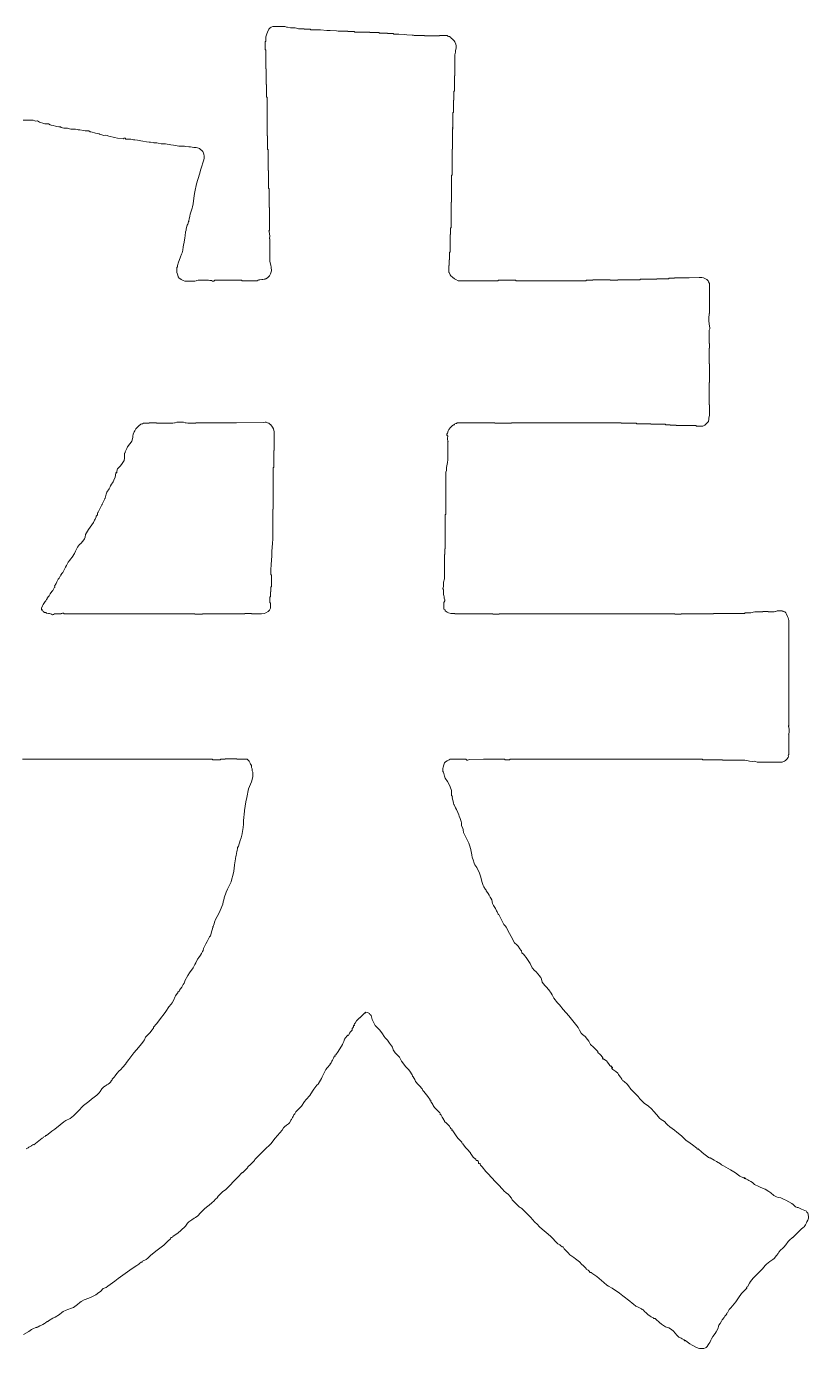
# Model space of a CAD drawing. Extents: x -2876908 to 633791, y -1383861 to 872234.
# Drawn here: x -1134188 to -1133104, y -613275 to -611443 of the extents above; entities that cross this region are included whole.
import ezdxf
from ezdxf.enums import TextEntityAlignment as Align

# ---------------------------------------------------------------- set-up
doc = ezdxf.new("R2010")
doc.units = 0
doc.header["$LTSCALE"] = 5
doc.header["$MEASUREMENT"] = 0
doc.layers.get('0').update_dxf_attribs({"linetype": 'CONTINUOUS', "lineweight": 25})
doc.layers.add('HFZT', color=5, linetype='CONTINUOUS', lineweight=15)
doc.styles.add('TSSD_NORM', font='tssdeng.shx', dxfattribs={"width": 0.7, "bigfont": 'hztxt.shx'})

# ---------------------------------------------------------------- blocks, each defined once
blk = doc.blocks.new('z')
for points in [[(300172.73, 23492.07), (300176.53, 23494.08), (300178.17, 23495.48), (300179.15, 23496.06), (300181.17, 23496.8), (300181.75, 23496.99), (300182.04, 23497.08), (300182.61, 23497.28), (300183.89, 23497.92), (300184.53, 23498.24), (300185.81, 23498.88), (300187.03, 23499.62), (300187.61, 23500.04), (300188.7, 23500.96), (300189.12, 23500.88), (300189.46, 23501.05), (300189.66, 23501.44), (300192.61, 23503.09), (300194.08, 23503.92), (300197.02, 23505.6), (300198.61, 23507.07), (300199.54, 23507.7), (300201.5, 23508.64), (300202.69, 23508.96), (300203.28, 23509.19), (300204.38, 23509.76), (300206.44, 23510.45), (300207.45, 23510.99), (300209.18, 23512.32), (300210.83, 23513.78), (300211.75, 23514.43), (300213.66, 23515.52), (300216.88, 23516.67), (300218.46, 23517.34), (300221.5, 23518.88), (300223.63, 23520.36), (300224.64, 23521.2), (300226.46, 23523.04), (300227.84, 23523.52), (300228.52, 23523.9), (300229.66, 23524.8), (300234.27, 23528.2), (300236.58, 23529.89), (300241.19, 23533.28), (300244.37, 23535.49), (300245.97, 23536.58), (300249.19, 23538.73), (300250.46, 23539.44), (300251.06, 23539.91), (300252.07, 23540.97), (300252.49, 23540.89), (300252.83, 23541.06), (300253.03, 23541.45), (300255.38, 23542.7), (300256.5, 23543.5), (300258.47, 23545.29), (300261.92, 23548.27), (300263.72, 23549.68), (300267.43, 23552.33), (300269.16, 23554.06), (300270.03, 23554.92), (300271.75, 23556.65), (300271.94, 23557.03), (300272.04, 23557.23), (300272.23, 23557.61), (300272.76, 23557.48), (300273.2, 23557.64), (300273.51, 23558.09), (300277, 23560.7), (300278.68, 23562.12), (300281.84, 23565.13), (300283.26, 23567.12), (300284.17, 23568.03), (300286.16, 23569.45), (300287.82, 23570.45), (300288.62, 23570.99), (300290.16, 23572.17), (300292.08, 23574.09), (300293.04, 23575.05), (300294.96, 23576.97), (300296.88, 23578.52), (300297.84, 23579.28), (300299.76, 23580.81), (300301.23, 23582.29), (300301.97, 23583.02), (300303.44, 23584.5), (300303.57, 23584.75), (300303.63, 23584.88), (300303.76, 23585.14), (300304.98, 23586.35), (300305.59, 23586.96), (300306.8, 23588.18), (300307.7, 23588.82), (300308.15, 23589.14), (300309.04, 23589.78), (300310.64, 23591.38), (300311.44, 23592.18), (300313.04, 23593.78), (300313.17, 23594.03), (300313.24, 23594.16), (300313.36, 23594.42), (300315.99, 23597.04), (300317.3, 23598.35), (300319.92, 23600.98), (300320.18, 23601.11), (300320.31, 23601.17), (300320.56, 23601.3), (300321.78, 23602.52), (300322.39, 23603.12), (300323.61, 23604.34), (300323.73, 23604.6), (300323.8, 23604.72), (300323.93, 23604.98), (300325.72, 23606.77), (300326.61, 23607.67), (300328.41, 23609.46), (300328.53, 23609.72), (300328.6, 23609.84), (300328.73, 23610.1), (300332.95, 23614.33), (300335.06, 23616.44), (300339.29, 23620.66), (300342.42, 23624.32), (300343.99, 23626.14), (300347.13, 23629.79), (300348.01, 23631.28), (300348.58, 23631.98), (300349.85, 23633.15), (300351.25, 23634.15), (300351.89, 23634.79), (300352.89, 23636.19), (300352.86, 23636.56), (300353.03, 23636.84), (300353.37, 23636.99), (300354.01, 23638.27), (300354.33, 23638.91), (300354.97, 23640.19), (300355.58, 23640.88), (300355.85, 23641.28), (300356.25, 23642.11), (300357.79, 23643.64), (300358.56, 23644.41), (300360.09, 23645.95), (300362.03, 23649.04), (300363.17, 23650.51), (300365.69, 23653.15), (300367.35, 23656.03), (300368.28, 23657.42), (300370.34, 23660.03), (300371.18, 23660.86), (300371.57, 23661.31), (300372.26, 23662.27), (300373.41, 23664.58), (300373.98, 23665.73), (300375.14, 23668.03), (300376.54, 23670.63), (300377.39, 23671.87), (300379.3, 23674.12), (300379.43, 23674.56), (300379.58, 23674.79), (300379.94, 23675.08), (300380.58, 23676.36), (300380.9, 23677), (300381.54, 23678.28), (300381.87, 23678.87), (300382.11, 23679.15), (300382.66, 23679.56), (300382.59, 23679.98), (300382.76, 23680.32), (300383.14, 23680.52), (300384.7, 23682.81), (300385.46, 23683.96), (300386.98, 23686.28), (300387.62, 23687.56), (300387.94, 23688.2), (300388.58, 23689.48), (300389.08, 23691.18), (300389.58, 23692.04), (300390.82, 23693.32), (300391.01, 23693.61), (300391.28, 23693.72), (300391.62, 23693.64), (300392.42, 23695.19), (300392.95, 23695.92), (300394.18, 23697.16), (300394.09, 23697.82), (300394.22, 23698.26), (300394.66, 23698.76), (300394.96, 23699.36), (300395.06, 23699.7), (300395.14, 23700.36), (300395.4, 23700.36), (300395.53, 23700.36), (300395.78, 23700.36), (300395.57, 23700.91), (300395.68, 23701.39), (300396.1, 23701.8), (300397.11, 23703.43), (300397.74, 23704.19), (300399.14, 23705.48), (300399.34, 23705.43), (300399.5, 23705.48), (300399.62, 23705.64), (300400.77, 23706.79), (300401.35, 23707.37), (300402.5, 23708.52), (300402.7, 23708.7), (300402.89, 23708.74), (300403.14, 23708.68), (300403.04, 23708.93), (300403.1, 23709.16), (300403.3, 23709.32), (300404.37, 23709.06), (300404.89, 23708.86), (300405.86, 23708.36), (300406.17, 23707.75), (300406.42, 23707.46), (300406.98, 23707.08), (300407.7, 23704.27), (300408.26, 23702.88), (300409.7, 23700.36), (300411.79, 23698.21), (300412.79, 23697.09), (300414.67, 23694.76), (300415.68, 23692.82), (300416.39, 23691.9), (300418.03, 23690.44), (300419.29, 23688.46), (300419.96, 23687.5), (300421.39, 23685.64), (300421.75, 23683.99), (300422.13, 23683.15), (300423.15, 23681.8), (300424.3, 23680.64), (300424.88, 23680.07), (300426.03, 23678.92), (300427.43, 23676.3), (300428.24, 23675.04), (300430.03, 23672.68), (300432.01, 23670.6), (300432.92, 23669.47), (300434.51, 23667.07), (300434.72, 23666.51), (300434.9, 23666.23), (300435.31, 23665.79), (300435.95, 23664.51), (300436.27, 23663.87), (300436.91, 23662.59), (300438.63, 23660.6), (300439.49, 23659.61), (300441.23, 23657.63), (300441.5, 23656.84), (300441.75, 23656.45), (300442.35, 23655.87), (300444.18, 23653.64), (300445.04, 23652.49), (300446.67, 23650.11), (300446.75, 23649.76), (300446.96, 23649.54), (300447.31, 23649.47), (300447.16, 23649.03), (300447.27, 23648.64), (300447.63, 23648.35), (300448.41, 23646.97), (300448.82, 23646.3), (300449.71, 23644.99), (300450.99, 23643.71), (300451.63, 23643.07), (300452.91, 23641.79), (300453.28, 23641.35), (300453.43, 23641.07), (300453.55, 23640.51), (300453.43, 23640.44), (300453.37, 23640.33), (300453.39, 23640.19), (300453.72, 23640.31), (300454.05, 23640.18), (300454.19, 23639.87), (300454.83, 23638.59), (300455.15, 23637.95), (300455.79, 23636.67), (300456.16, 23636.38), (300456.31, 23636.15), (300456.43, 23635.71), (300457.72, 23634.43), (300458.35, 23633.79), (300459.64, 23632.51), (300460.12, 23631.48), (300460.51, 23630.98), (300461.4, 23630.27), (300461.32, 23629.84), (300461.49, 23629.5), (300461.88, 23629.31), (300464.14, 23626.06), (300465.4, 23624.51), (300468.12, 23621.62), (300468.04, 23621.2), (300468.22, 23620.86), (300468.6, 23620.66), (300470.6, 23618.14), (300471.66, 23616.92), (300473.88, 23614.58), (300473.81, 23614.16), (300473.98, 23613.82), (300474.36, 23613.62), (300475.2, 23612.21), (300475.73, 23611.55), (300476.92, 23610.42), (300477.11, 23610.42), (300477.21, 23610.42), (300477.4, 23610.42), (300477.35, 23610.02), (300477.44, 23609.76), (300477.72, 23609.46), (300478.49, 23609.38), (300478.98, 23608.93), (300479.16, 23608.18), (300479.25, 23607.64), (300479.47, 23607.32), (300479.96, 23607.06), (300480.03, 23607.19), (300480.14, 23607.24), (300480.28, 23607.22), (300480.63, 23606.21), (300480.95, 23605.71), (300481.72, 23604.98), (300484.28, 23602.03), (300485.56, 23600.56), (300488.12, 23597.62), (300490.43, 23595.31), (300491.58, 23594.16), (300493.88, 23591.86), (300494.01, 23591.6), (300494.08, 23591.47), (300494.2, 23591.22), (300495.68, 23589.74), (300496.41, 23589.01), (300497.88, 23587.54), (300499.49, 23586.35), (300500.22, 23585.62), (300501.4, 23584.02), (300501.8, 23583.28), (300502.03, 23582.92), (300502.53, 23582.25), (300504.13, 23580.65), (300504.93, 23579.85), (300506.53, 23578.25), (300507.29, 23577.74), (300507.68, 23577.49), (300508.45, 23576.97), (300511.07, 23574.35), (300512.38, 23573.04), (300515.01, 23570.41), (300515.14, 23570.16), (300515.2, 23570.03), (300515.33, 23569.77), (300517.44, 23567.66), (300518.5, 23566.6), (300520.61, 23564.49), (300523.43, 23562.06), (300524.83, 23560.84), (300527.65, 23558.41), (300529.7, 23556.36), (300530.72, 23555.34), (300532.77, 23553.29), (300533.96, 23552.61), (300534.52, 23552.18), (300535.49, 23551.21), (300535.81, 23551.21), (300535.97, 23551.21), (300536.29, 23551.21), (300536.74, 23550.24), (300537.04, 23549.78), (300537.73, 23548.97), (300538.95, 23547.75), (300539.56, 23547.14), (300540.77, 23545.93), (300543.35, 23544.02), (300544.63, 23543.06), (300547.18, 23541.13), (300548.9, 23539.4), (300549.77, 23538.53), (300551.5, 23536.8), (300551.67, 23536.61), (300551.72, 23536.42), (300551.66, 23536.16), (300553, 23535.59), (300553.65, 23535.08), (300554.54, 23533.92), (300554.96, 23534), (300555.3, 23533.83), (300555.5, 23533.44), (300558.94, 23531.21), (300560.6, 23529.94), (300563.66, 23527.2), (300565.73, 23525.44), (300566.87, 23524.66), (300569.26, 23523.36), (300574.16, 23520.07), (300576.54, 23518.3), (300581.1, 23514.56), (300582.77, 23513.29), (300583.61, 23512.65), (300585.26, 23511.36), (300586.8, 23510.59), (300587.57, 23510.21), (300589.1, 23509.44), (300589.39, 23509.08), (300589.62, 23508.93), (300590.06, 23508.8), (300591.34, 23507.52), (300591.99, 23506.88), (300593.27, 23505.6), (300594.75, 23504.61), (300595.52, 23504.16), (300597.11, 23503.36), (300597.11, 23503.16), (300597.11, 23503.07), (300597.11, 23502.88), (300597.77, 23502.97), (300598.2, 23502.84), (300598.71, 23502.4), (300601.11, 23500.23), (300602.41, 23499.23), (300605.11, 23497.44), (300607.38, 23496.65), (300608.49, 23496.04), (300610.39, 23494.56), (300611.85, 23492.82), (300612.62, 23491.99), (300614.23, 23490.39), (300615.7, 23489.62), (300616.44, 23489.24), (300617.91, 23488.47), (300617.81, 23488.23), (300617.87, 23488), (300618.07, 23487.83), (300618.22, 23488.13), (300618.62, 23488.21), (300618.87, 23487.99), (300621.61, 23485.93), (300623.06, 23484.99), (300626.07, 23483.35), (300626.84, 23483.1), (300627.22, 23482.97), (300627.99, 23482.71), (300629.21, 23482.71), (300629.82, 23482.71), (300631.03, 23482.71), (300632.03, 23483.09), (300632.52, 23483.4), (300633.27, 23484.15), (300633.89, 23485.29), (300634.25, 23485.84), (300635.03, 23486.87), (300635.8, 23488.41), (300636.19, 23489.18), (300636.95, 23490.71), (300638.66, 23492.85), (300639.41, 23494.03), (300640.64, 23496.48), (300640.92, 23497.76), (300641.19, 23498.41), (300641.92, 23499.52), (300642.88, 23501.2), (300643.43, 23502), (300644.64, 23503.52), (300645.14, 23504.54), (300645.52, 23505.03), (300646.4, 23505.76), (300646.32, 23506.18), (300646.49, 23506.52), (300646.88, 23506.72), (300647.67, 23508.19), (300648.12, 23508.9), (300649.12, 23510.24), (300651.39, 23512.8), (300652.45, 23514.15), (300654.4, 23516.96), (300656.34, 23519.7), (300657.45, 23521), (300659.84, 23523.36), (300659.77, 23523.78), (300659.94, 23524.13), (300660.32, 23524.32), (300661.75, 23526.7), (300662.52, 23527.85), (300664.16, 23530.08), (300666.72, 23532.64), (300668, 23533.92), (300670.56, 23536.48), (300672.24, 23538.62), (300673.23, 23539.61), (300675.36, 23541.29), (300677.44, 23542.59), (300678.41, 23543.42), (300680, 23545.29), (300681.02, 23546.81), (300681.57, 23547.55), (300682.73, 23548.97), (300684.13, 23550.38), (300684.84, 23551.08), (300686.25, 23552.49), (300687.81, 23554.71), (300688.73, 23555.76), (300690.73, 23557.61), (300690.92, 23557.55), (300691.08, 23557.61), (300691.21, 23557.77), (300693.38, 23559.95), (300694.47, 23561.03), (300696.65, 23563.21), (300697.96, 23564.18), (300698.56, 23564.78), (300699.53, 23566.09), (300700.08, 23567.35), (300700.4, 23567.97), (300701.13, 23569.13), (300701.49, 23570.63), (300701.53, 23571.45), (300701.29, 23572.97), (300701.19, 23573.54), (300701.04, 23573.84), (300700.65, 23574.25), (300700.43, 23574.62), (300700.34, 23574.82), (300700.17, 23575.21), (300697.82, 23576.13), (300696.66, 23576.65), (300694.41, 23577.77), (300693.74, 23577.75), (300693.35, 23577.87), (300692.81, 23578.25), (300691.21, 23579.77), (300690.28, 23580.43), (300688.33, 23581.45), (300686.16, 23582.56), (300685.07, 23583.11), (300682.89, 23584.18), (300680.95, 23584.5), (300679.97, 23584.84), (300678.24, 23585.78), (300676.06, 23587.68), (300674.85, 23588.53), (300672.32, 23589.94), (300669.43, 23591.2), (300667.99, 23591.84), (300665.12, 23593.14), (300664.24, 23594.05), (300663.75, 23594.48), (300662.72, 23595.22), (300661.31, 23595.92), (300660.61, 23596.27), (300659.2, 23596.98), (300658.96, 23597.19), (300658.86, 23597.33), (300658.72, 23597.62), (300658.6, 23597.42), (300658.47, 23597.33), (300658.24, 23597.3), (300658.34, 23597.54), (300658.28, 23597.77), (300658.08, 23597.94), (300658.03, 23597.74), (300657.76, 23597.65), (300657.6, 23597.78), (300655.33, 23598.83), (300654.23, 23599.53), (300652.32, 23601.14), (300649.06, 23603.01), (300647.43, 23603.94), (300644.16, 23605.78), (300643.33, 23606.2), (300642.94, 23606.46), (300642.24, 23607.06), (300639.43, 23608.68), (300638.02, 23609.48), (300635.19, 23611.06), (300634.48, 23611.07), (300634.03, 23611.3), (300633.59, 23611.86), (300630.94, 23613.86), (300629.66, 23614.92), (300627.19, 23617.14), (300626.77, 23617.07), (300626.43, 23617.24), (300626.23, 23617.62), (300623.35, 23619.89), (300621.88, 23620.98), (300618.87, 23623.06), (300617.72, 23624.22), (300617.14, 23624.79), (300615.99, 23625.94), (300612.91, 23628.52), (300611.3, 23629.74), (300607.99, 23632.03), (300606.58, 23633.43), (300605.88, 23634.14), (300604.47, 23635.55), (300602.18, 23637.02), (300601.11, 23637.95), (300599.35, 23640.03), (300597.13, 23642.66), (300595.94, 23643.92), (300593.43, 23646.27), (300590.98, 23647.85), (300589.83, 23648.8), (300587.82, 23650.91), (300587.29, 23651.77), (300587, 23652.19), (300586.38, 23652.99), (300584.59, 23654.78), (300583.69, 23655.68), (300581.9, 23657.47), (300580.34, 23659.7), (300579.42, 23660.74), (300577.42, 23662.59), (300576.59, 23662.96), (300576.19, 23663.29), (300575.66, 23664.03), (300575.39, 23664.82), (300575.14, 23665.22), (300574.54, 23665.79), (300573.59, 23667.35), (300572.99, 23668.08), (300571.66, 23669.31), (300570.36, 23670.13), (300569.75, 23670.67), (300568.78, 23671.87), (300569.07, 23671.69), (300569.5, 23671.86), (300569.58, 23672.19), (300569.21, 23672.08), (300568.93, 23672.13), (300568.62, 23672.35), (300568.82, 23672.47), (300568.91, 23672.61), (300568.94, 23672.83), (300568.17, 23672.97), (300567.73, 23673.28), (300567.34, 23673.96), (300566.11, 23675.63), (300565.34, 23676.4), (300563.66, 23677.64), (300563.29, 23677.61), (300563.01, 23677.77), (300562.86, 23678.12), (300563.05, 23678.17), (300563.15, 23678.44), (300563.02, 23678.6), (300561.76, 23680.08), (300561.08, 23680.79), (300559.66, 23682.12), (300559.72, 23682.37), (300559.67, 23682.56), (300559.5, 23682.76), (300557.58, 23684.68), (300556.62, 23685.64), (300554.7, 23687.56), (300553.49, 23689.83), (300552.73, 23690.92), (300551.02, 23692.84), (300549.24, 23694.32), (300548.44, 23695.22), (300547.18, 23697.16), (300546.63, 23698.4), (300546.27, 23698.99), (300545.41, 23700.04), (300541.91, 23704.57), (300540.08, 23706.79), (300536.29, 23711.08), (300533.75, 23714.1), (300532.47, 23715.61), (300529.89, 23718.61), (300528.85, 23720.97), (300528.19, 23722.11), (300526.69, 23724.21), (300524.81, 23726.24), (300523.91, 23727.3), (300522.21, 23729.49), (300521.64, 23731.56), (300521.12, 23732.59), (300519.81, 23734.29), (300519.68, 23734.54), (300519.62, 23734.67), (300519.49, 23734.93), (300517.82, 23736.59), (300516.99, 23737.43), (300515.33, 23739.09), (300513.94, 23741.95), (300513.13, 23743.35), (300511.33, 23745.97), (300510.32, 23747.43), (300509.73, 23748.12), (300508.45, 23749.33), (300508.11, 23750.46), (300507.8, 23751.02), (300507.01, 23751.89), (300505.89, 23753.76), (300505.14, 23754.64), (300503.49, 23756.05), (300501.27, 23760.23), (300500.15, 23762.31), (300497.88, 23766.46), (300497.32, 23767.22), (300496.99, 23767.58), (300496.28, 23768.22), (300495.06, 23770.96), (300494.39, 23772.31), (300492.92, 23774.94), (300492.79, 23775.07), (300492.73, 23775.13), (300492.6, 23775.26), (300491.83, 23776.79), (300491.45, 23777.56), (300490.68, 23779.1), (300489.29, 23781.2), (300488.75, 23782.42), (300488.12, 23784.86), (300487.48, 23786.14), (300487.16, 23786.78), (300486.52, 23788.06), (300485.78, 23789.27), (300485.36, 23789.86), (300484.44, 23790.94), (300484.51, 23791.36), (300484.34, 23791.71), (300483.96, 23791.9), (300482.76, 23793.65), (300482.29, 23794.66), (300481.72, 23796.7), (300480.68, 23800.78), (300479.96, 23802.8), (300478.2, 23806.62), (300476.82, 23808.45), (300476.28, 23809.55), (300475.64, 23811.75), (300475.14, 23812.99), (300474.95, 23813.64), (300474.68, 23814.95), (300474.42, 23816.48), (300474.29, 23817.25), (300474.04, 23818.79), (300473.28, 23821.69), (300472.75, 23823.12), (300471.48, 23825.83), (300470.52, 23827.62), (300470.04, 23828.52), (300469.08, 23830.31), (300468.92, 23832.17), (300468.65, 23833.13), (300467.8, 23834.79), (300467.71, 23836.74), (300467.55, 23837.72), (300467, 23839.59), (300466.28, 23841.23), (300465.96, 23842.06), (300465.4, 23843.75), (300464.37, 23845.8), (300463.86, 23846.83), (300462.84, 23848.87), (300462.65, 23849.23), (300462.59, 23849.44), (300462.52, 23849.83), (300462.13, 23851.37), (300461.94, 23852.14), (300461.56, 23853.67), (300461.65, 23854.34), (300461.52, 23854.78), (300461.08, 23855.28), (300461.08, 23856.56), (300461.08, 23857.2), (300461.08, 23858.48), (300460.21, 23861), (300459.66, 23862.23), (300458.35, 23864.56), (300456.87, 23866.84), (300456.3, 23868.16), (300455.63, 23870.8), (300455.34, 23871.19), (300455.23, 23871.44), (300455.15, 23871.92), (300455.22, 23873.47), (300455.36, 23874.27), (300455.79, 23875.76), (300456.43, 23877.12), (300456.98, 23877.77), (300458.2, 23878.64), (300459.02, 23878.89), (300459.42, 23879.1), (300460.12, 23879.6), (300464.34, 23879.6), (300466.45, 23879.6), (300470.68, 23879.6), (300471.38, 23879.04), (300472.14, 23878.99), (300472.92, 23879.44), (300482.52, 23879.57), (300487.32, 23879.6), (300496.92, 23879.6), (300496.92, 23879.47), (300496.92, 23879.41), (300496.92, 23879.28), (300498.33, 23879.28), (300499.04, 23879.28), (300500.44, 23879.28), (300500.44, 23879.41), (300500.44, 23879.47), (300500.44, 23879.6), (300552.3, 23879.6), (300578.22, 23879.6), (300630.07, 23879.6), (300630.07, 23879.47), (300630.07, 23879.41), (300630.07, 23879.28), (300635.45, 23879.28), (300638.14, 23879.28), (300643.52, 23879.28), (300643.52, 23879.15), (300643.52, 23879.09), (300643.52, 23878.96), (300649.53, 23878.96), (300652.54, 23878.96), (300658.56, 23878.96), (300660.74, 23878.58), (300661.83, 23878.39), (300664, 23878), (300665.14, 23878.23), (300665.82, 23878.15), (300666.88, 23877.68), (300673.67, 23877.68), (300677.06, 23877.68), (300683.85, 23877.68), (300685.36, 23878.25), (300686.1, 23878.75), (300687.21, 23879.92), (300687.53, 23880.56), (300687.69, 23880.88), (300688.01, 23881.52), (300687.81, 23882.01), (300687.92, 23882.47), (300688.33, 23882.8), (300688.33, 23888.05), (300688.33, 23890.68), (300688.33, 23895.92), (300688.18, 23895.94), (300688.09, 23896.12), (300688.17, 23896.24), (300688.42, 23898.28), (300688.45, 23899.32), (300688.33, 23901.37), (300687.98, 23901.55), (300687.9, 23902.04), (300688.17, 23902.33), (300688.29, 23930.62), (300688.33, 23944.77), (300688.33, 23973.06), (300687.8, 23974.79), (300687.44, 23975.64), (300686.57, 23977.22), (300686.13, 23978.27), (300685.56, 23978.79), (300684.49, 23979.14), (300684.23, 23979.27), (300684.1, 23979.34), (300683.85, 23979.46), (300682.44, 23979.46), (300681.73, 23979.46), (300680.32, 23979.46), (300679.56, 23979.21), (300679.17, 23979.08), (300678.4, 23978.82), (300676.74, 23978.82), (300675.91, 23978.82), (300674.24, 23978.82), (300674.24, 23978.95), (300674.24, 23979.01), (300674.24, 23979.14), (300672.83, 23979.14), (300672.13, 23979.14), (300670.72, 23979.14), (300670.72, 23979.01), (300670.72, 23978.95), (300670.72, 23978.82), (300668.55, 23978.82), (300667.46, 23978.82), (300665.28, 23978.82), (300664.26, 23978.57), (300663.75, 23978.44), (300662.72, 23978.18), (300661.06, 23978.18), (300660.22, 23978.18), (300658.56, 23978.18), (300658.56, 23978.05), (300658.56, 23977.99), (300658.56, 23977.86), (300650.11, 23977.86), (300645.88, 23977.86), (300637.43, 23977.86), (300637.43, 23977.73), (300637.43, 23977.67), (300637.43, 23977.54), (300628.73, 23977.54), (300624.38, 23977.54), (300615.67, 23977.54), (300615.67, 23977.41), (300615.67, 23977.35), (300615.67, 23977.22), (300614.01, 23977.22), (300613.17, 23977.22), (300611.51, 23977.22), (300611.51, 23977.35), (300611.51, 23977.41), (300611.51, 23977.54), (300564.14, 23977.54), (300540.45, 23977.54), (300493.08, 23977.54), (300493.08, 23977.41), (300493.08, 23977.35), (300493.08, 23977.22), (300491.42, 23977.22), (300490.59, 23977.22), (300488.92, 23977.22), (300488.92, 23977.35), (300488.92, 23977.41), (300488.92, 23977.54), (300478.68, 23977.54), (300473.56, 23977.54), (300463.32, 23977.54), (300463.32, 23977.67), (300463.32, 23977.73), (300463.32, 23977.86), (300462.23, 23977.86), (300461.68, 23977.86), (300460.6, 23977.86), (300459, 23978.22), (300458.19, 23978.61), (300456.91, 23979.62), (300456.69, 23980.17), (300456.46, 23980.44), (300455.95, 23980.74), (300455.95, 23982.54), (300455.95, 23983.43), (300455.95, 23985.22), (300456.52, 23986.23), (300456.56, 23987.04), (300456.11, 23988.11), (300456.11, 23989.15), (300456.01, 23989.69), (300455.63, 23990.67), (300455.63, 23991.95), (300455.63, 23992.59), (300455.63, 23993.87), (300455.29, 23994.05), (300455.21, 23994.54), (300455.47, 23994.83), (300455.72, 23996.34), (300455.76, 23997.13), (300455.63, 23998.67), (300455.89, 23999.69), (300456.02, 24000.2), (300456.27, 24001.23), (300456.27, 24007.76), (300456.27, 24011.02), (300456.27, 24017.55), (300456.4, 24017.55), (300456.47, 24017.55), (300456.59, 24017.55), (300456.59, 24019.09), (300456.59, 24019.86), (300456.59, 24021.39), (300456.72, 24021.39), (300456.79, 24021.39), (300456.91, 24021.39), (300456.91, 24030.61), (300456.91, 24035.22), (300456.91, 24044.44), (300457.04, 24044.44), (300457.11, 24044.44), (300457.24, 24044.44), (300457.24, 24055.83), (300457.24, 24061.53), (300457.24, 24072.92), (300457.68, 24074), (300457.79, 24074.64), (300457.72, 24075.8), (300457.97, 24077.34), (300458.1, 24078.11), (300458.35, 24079.65), (300458.42, 24080.03), (300458.45, 24080.22), (300458.52, 24080.61), (300458.52, 24085.73), (300458.52, 24088.29), (300458.52, 24093.41), (300458.66, 24093.42), (300458.75, 24093.6), (300458.68, 24093.73), (300458.42, 24095.12), (300458.39, 24095.84), (300458.52, 24097.25), (300458.01, 24097.83), (300457.96, 24098.51), (300458.35, 24099.17), (300458.74, 24100.84), (300459.16, 24101.7), (300460.28, 24103.01), (300461.14, 24103.74), (300461.56, 24104.12), (300462.36, 24104.93), (300462.78, 24104.86), (300463.12, 24105.03), (300463.32, 24105.41), (300464, 24105.63), (300464.33, 24105.8), (300464.92, 24106.21), (300475.03, 24106.21), (300480.09, 24106.21), (300490.2, 24106.21), (300490.2, 24106.08), (300490.2, 24106.02), (300490.2, 24105.89), (300494.68, 24105.89), (300496.92, 24105.89), (300501.4, 24105.89), (300501.4, 24106.02), (300501.4, 24106.08), (300501.4, 24106.21), (300530.98, 24106.21), (300545.77, 24106.21), (300575.34, 24106.21), (300575.34, 24106.08), (300575.34, 24106.02), (300575.34, 24105.89), (300579.44, 24105.89), (300581.49, 24105.89), (300585.58, 24105.89), (300585.58, 24105.76), (300585.58, 24105.7), (300585.58, 24105.57), (300589.42, 24105.57), (300591.34, 24105.57), (300595.19, 24105.57), (300595.19, 24105.44), (300595.19, 24105.38), (300595.19, 24105.25), (300599.15, 24105.25), (300601.14, 24105.25), (300605.11, 24105.25), (300605.11, 24105.12), (300605.11, 24105.06), (300605.11, 24104.93), (300606.39, 24104.93), (300607.03, 24104.93), (300608.31, 24104.93), (300608.31, 24104.8), (300608.31, 24104.74), (300608.31, 24104.61), (300609.97, 24104.61), (300610.8, 24104.61), (300612.47, 24104.61), (300612.47, 24104.48), (300612.47, 24104.42), (300612.47, 24104.29), (300617.85, 24104.29), (300620.54, 24104.29), (300625.91, 24104.29), (300625.91, 24104.16), (300625.91, 24104.1), (300625.91, 24103.97), (300627.7, 24103.97), (300628.6, 24103.97), (300630.39, 24103.97), (300631.6, 24104.53), (300632.18, 24104.94), (300633.11, 24105.89), (300633.53, 24106.43), (300633.76, 24106.69), (300634.23, 24107.17), (300634.3, 24108.73), (300634.44, 24109.52), (300634.87, 24111.01), (300634.87, 24113.96), (300634.87, 24115.43), (300634.87, 24118.37), (300634.75, 24118.37), (300634.68, 24118.37), (300634.55, 24118.37), (300634.55, 24124.39), (300634.55, 24127.4), (300634.55, 24133.42), (300634.68, 24133.42), (300634.75, 24133.42), (300634.87, 24133.42), (300634.87, 24138.41), (300634.87, 24140.91), (300634.87, 24145.9), (300634.75, 24145.9), (300634.68, 24145.9), (300634.55, 24145.9), (300634.55, 24150.12), (300634.55, 24152.24), (300634.55, 24156.46), (300634.68, 24156.46), (300634.75, 24156.46), (300634.87, 24156.46), (300634.87, 24157.74), (300634.87, 24158.38), (300634.87, 24159.66), (300634.75, 24159.66), (300634.68, 24159.66), (300634.55, 24159.66), (300634.55, 24163.25), (300634.55, 24165.04), (300634.55, 24168.62), (300635.08, 24169.51), (300635.12, 24170.24), (300634.71, 24171.19), (300634.45, 24174.63), (300634.42, 24176.37), (300634.55, 24179.83), (300634.68, 24179.83), (300634.75, 24179.83), (300634.87, 24179.83), (300634.87, 24187.89), (300634.87, 24191.93), (300634.87, 24199.99), (300634.24, 24201.17), (300633.85, 24201.73), (300632.95, 24202.71), (300632.06, 24203.16), (300631.61, 24203.38), (300630.71, 24203.83), (300629.58, 24204.05), (300628.98, 24204.08), (300627.83, 24203.99), (300621.18, 24203.86), (300617.85, 24203.83), (300611.19, 24203.83), (300611.19, 24203.7), (300611.19, 24203.64), (300611.19, 24203.51), (300609.65, 24203.51), (300608.88, 24203.51), (300607.35, 24203.51), (300607.35, 24203.38), (300607.35, 24203.32), (300607.35, 24203.19), (300604.15, 24203.19), (300602.55, 24203.19), (300599.35, 24203.19), (300599.35, 24203.06), (300599.35, 24203), (300599.35, 24202.87), (300594.87, 24202.87), (300592.62, 24202.87), (300588.14, 24202.87), (300588.14, 24202.74), (300588.14, 24202.68), (300588.14, 24202.55), (300582.13, 24202.55), (300579.12, 24202.55), (300573.1, 24202.55), (300573.1, 24202.42), (300573.1, 24202.36), (300573.1, 24202.23), (300571.05, 24202.23), (300570.03, 24202.23), (300567.98, 24202.23), (300567.98, 24202.36), (300567.98, 24202.42), (300567.98, 24202.55), (300563.24, 24202.55), (300560.87, 24202.55), (300556.14, 24202.55), (300556.14, 24202.42), (300556.14, 24202.36), (300556.14, 24202.23), (300554.34, 24202.23), (300553.45, 24202.23), (300551.66, 24202.23), (300551.66, 24202.1), (300551.66, 24202.04), (300551.66, 24201.91), (300532.71, 24201.91), (300523.23, 24201.91), (300504.29, 24201.91), (300504.29, 24202.04), (300504.29, 24202.1), (300504.29, 24202.23), (300499.55, 24202.23), (300497.18, 24202.23), (300492.44, 24202.23), (300492.44, 24202.1), (300492.44, 24202.04), (300492.44, 24201.91), (300481.69, 24201.91), (300476.31, 24201.91), (300465.56, 24201.91), (300463.89, 24202.63), (300463.09, 24203.13), (300461.72, 24204.31), (300460.56, 24205.28), (300460.06, 24205.96), (300459.48, 24207.35), (300459.35, 24207.61), (300459.28, 24207.74), (300459.16, 24207.99), (300459.16, 24209.66), (300459.16, 24210.49), (300459.16, 24212.15), (300459.28, 24212.15), (300459.35, 24212.15), (300459.48, 24212.15), (300459.48, 24213.69), (300459.48, 24214.46), (300459.48, 24216), (300459.6, 24216), (300459.67, 24216), (300459.8, 24216), (300459.8, 24218.04), (300459.8, 24219.07), (300459.8, 24221.12), (300459.92, 24221.12), (300459.99, 24221.12), (300460.12, 24221.12), (300460.12, 24225.85), (300460.12, 24228.22), (300460.12, 24232.96), (300460.24, 24232.96), (300460.31, 24232.96), (300460.44, 24232.96), (300460.44, 24234.75), (300460.44, 24235.65), (300460.44, 24237.44), (300460.56, 24237.44), (300460.63, 24237.44), (300460.76, 24237.44), (300460.76, 24244.35), (300460.76, 24247.81), (300460.76, 24254.72), (300460.88, 24254.72), (300460.95, 24254.72), (300461.08, 24254.72), (300461.08, 24262.02), (300461.08, 24265.67), (300461.08, 24272.97), (300461.2, 24272.97), (300461.27, 24272.97), (300461.4, 24272.97), (300461.4, 24280.01), (300461.4, 24283.53), (300461.4, 24290.57), (300461.52, 24290.57), (300461.59, 24290.57), (300461.72, 24290.57), (300461.72, 24295.95), (300461.72, 24298.64), (300461.72, 24304.02), (300461.86, 24304.03), (300461.95, 24304.21), (300461.88, 24304.34), (300461.7, 24304.53), (300461.79, 24304.88), (300462.04, 24304.98), (300462.04, 24309.07), (300462.04, 24311.12), (300462.04, 24315.22), (300462.16, 24315.22), (300462.23, 24315.22), (300462.36, 24315.22), (300462.36, 24318.55), (300462.36, 24320.21), (300462.36, 24323.54), (300462.48, 24323.54), (300462.55, 24323.54), (300462.68, 24323.54), (300462.68, 24325.97), (300462.68, 24327.19), (300462.68, 24329.62), (300462.8, 24329.62), (300462.87, 24329.62), (300463, 24329.62), (300463, 24333.72), (300463, 24335.77), (300463, 24339.86), (300463.12, 24339.86), (300463.19, 24339.86), (300463.32, 24339.86), (300463.32, 24345.37), (300463.32, 24348.12), (300463.32, 24353.63), (300463.38, 24354.01), (300463.41, 24354.2), (300463.48, 24354.59), (300463.73, 24356.12), (300463.86, 24356.89), (300464.12, 24358.43), (300464.23, 24359.58), (300464.19, 24360.18), (300463.96, 24361.31), (300463.3, 24362.78), (300462.82, 24363.49), (300461.72, 24364.67), (300460.9, 24365.31), (300460.51, 24365.67), (300459.8, 24366.43), (300459.11, 24366.39), (300458.67, 24366.57), (300458.2, 24367.07), (300456.15, 24367.07), (300455.12, 24367.07), (300453.07, 24367.07), (300453.07, 24366.94), (300453.07, 24366.88), (300453.07, 24366.75), (300448.98, 24366.75), (300446.93, 24366.75), (300442.83, 24366.75), (300442.83, 24366.88), (300442.83, 24366.94), (300442.83, 24367.07), (300440.4, 24367.07), (300439.18, 24367.07), (300436.75, 24367.07), (300435.85, 24367.13), (300435.41, 24367.16), (300434.51, 24367.23), (300430.92, 24367.49), (300429.13, 24367.61), (300425.55, 24367.87), (300424.65, 24367.93), (300424.2, 24367.97), (300423.31, 24368.03), (300422.8, 24368.03), (300422.54, 24368.03), (300422.03, 24368.03), (300422.03, 24368.16), (300422.03, 24368.22), (300422.03, 24368.35), (300420.36, 24368.35), (300419.53, 24368.35), (300417.87, 24368.35), (300417.87, 24368.48), (300417.87, 24368.54), (300417.87, 24368.67), (300415.69, 24368.67), (300414.6, 24368.67), (300412.43, 24368.67), (300412.43, 24368.8), (300412.43, 24368.86), (300412.43, 24368.99), (300409.86, 24368.99), (300408.58, 24368.99), (300406.02, 24368.99), (300406.02, 24369.12), (300406.02, 24369.18), (300406.02, 24369.31), (300401.93, 24369.31), (300399.88, 24369.31), (300395.78, 24369.31), (300395.78, 24369.44), (300395.78, 24369.5), (300395.78, 24369.63), (300393.99, 24369.63), (300393.09, 24369.63), (300391.3, 24369.63), (300391.3, 24369.76), (300391.3, 24369.82), (300391.3, 24369.95), (300389.32, 24369.95), (300388.32, 24369.95), (300386.34, 24369.95), (300385.25, 24370.01), (300384.71, 24370.05), (300383.62, 24370.11), (300379.27, 24370.37), (300377.09, 24370.49), (300372.74, 24370.75), (300371.65, 24370.81), (300371.1, 24370.85), (300370.02, 24370.91), (300368.42, 24370.91), (300367.61, 24370.91), (300366.01, 24370.91), (300366.01, 24371.04), (300366.01, 24371.1), (300366.01, 24371.23), (300364.35, 24371.23), (300363.52, 24371.23), (300361.85, 24371.23), (300361.85, 24371.36), (300361.85, 24371.42), (300361.85, 24371.55), (300360.32, 24371.55), (300359.55, 24371.55), (300358.01, 24371.55), (300357.12, 24371.81), (300356.67, 24371.93), (300355.77, 24372.19), (300353.72, 24372.14), (300352.66, 24372.24), (300350.65, 24372.67), (300349.86, 24372.68), (300349.43, 24372.78), (300348.73, 24373.15), (300345.53, 24373.15), (300343.93, 24373.15), (300340.73, 24373.15), (300339.52, 24372.59), (300338.94, 24372.18), (300338.01, 24371.23), (300337.09, 24369.22), (300336.67, 24368.19), (300335.93, 24366.11), (300335.93, 24364.83), (300335.93, 24364.19), (300335.93, 24362.91), (300335.8, 24362.91), (300335.74, 24362.91), (300335.61, 24362.91), (300335.61, 24360.73), (300335.61, 24359.64), (300335.61, 24357.47), (300335.74, 24357.47), (300335.8, 24357.47), (300335.93, 24357.47), (300335.93, 24352.35), (300335.93, 24349.79), (300335.93, 24344.66), (300336.06, 24344.66), (300336.12, 24344.66), (300336.25, 24344.66), (300336.25, 24340.44), (300336.25, 24338.33), (300336.25, 24334.1), (300336.38, 24334.1), (300336.44, 24334.1), (300336.57, 24334.1), (300336.57, 24330.65), (300336.57, 24328.92), (300336.57, 24325.46), (300336.7, 24325.46), (300336.76, 24325.46), (300336.89, 24325.46), (300336.89, 24315.09), (300336.89, 24309.9), (300336.89, 24299.53), (300337.02, 24299.53), (300337.08, 24299.53), (300337.21, 24299.53), (300337.21, 24295.82), (300337.21, 24293.96), (300337.21, 24290.25), (300337.34, 24290.25), (300337.4, 24290.25), (300337.53, 24290.25), (300337.53, 24284.62), (300337.53, 24281.8), (300337.53, 24276.17), (300337.66, 24276.17), (300337.72, 24276.17), (300337.85, 24276.17), (300337.85, 24271.3), (300337.85, 24268.87), (300337.85, 24264.01), (300337.98, 24264.01), (300338.04, 24264.01), (300338.17, 24264.01), (300338.17, 24258.89), (300338.17, 24256.32), (300338.17, 24251.2), (300338.3, 24251.2), (300338.36, 24251.2), (300338.49, 24251.2), (300338.49, 24245.06), (300338.49, 24241.99), (300338.49, 24235.84), (300338.24, 24235.75), (300338.15, 24235.4), (300338.33, 24235.2), (300338.58, 24233.17), (300338.61, 24232.12), (300338.49, 24230.08), (300338.62, 24230.08), (300338.68, 24230.08), (300338.81, 24230.08), (300338.81, 24223.93), (300338.81, 24220.86), (300338.81, 24214.72), (300339.37, 24212.32), (300339.57, 24211.09), (300339.77, 24208.63), (300339.38, 24207.25), (300339.12, 24206.57), (300338.49, 24205.27), (300337.65, 24204.32), (300337.15, 24203.89), (300336.09, 24203.19), (300335.77, 24203.13), (300335.61, 24203.1), (300335.29, 24203.03), (300334.01, 24202.78), (300333.37, 24202.65), (300332.09, 24202.39), (300331.3, 24202.45), (300330.84, 24202.33), (300330.17, 24201.91), (300326.07, 24201.91), (300324.02, 24201.91), (300319.92, 24201.91), (300319.92, 24202.04), (300319.92, 24202.1), (300319.92, 24202.23), (300312.63, 24202.23), (300308.98, 24202.23), (300301.68, 24202.23), (300300.97, 24201.68), (300300.22, 24201.62), (300299.44, 24202.07), (300298.67, 24202.09), (300298.28, 24202.12), (300297.52, 24202.23), (300294.7, 24202.23), (300293.29, 24202.23), (300290.48, 24202.23), (300289.58, 24201.98), (300289.13, 24201.85), (300288.24, 24201.59), (300285.55, 24201.59), (300284.2, 24201.59), (300281.52, 24201.59), (300280.46, 24201.96), (300279.94, 24202.19), (300278.96, 24202.71), (300278.12, 24203.33), (300277.73, 24203.69), (300277.03, 24204.47), (300276.85, 24205.67), (300276.64, 24206.28), (300276.07, 24207.35), (300276.07, 24208.76), (300276.07, 24209.47), (300276.07, 24210.87), (300276.47, 24211.25), (300276.61, 24211.61), (300276.55, 24212.15), (300277.32, 24214.46), (300277.71, 24215.61), (300278.48, 24217.92), (300279.29, 24219.73), (300279.65, 24220.66), (300280.24, 24222.56), (300280.39, 24224.69), (300280.56, 24225.76), (300281.04, 24227.84), (300281.41, 24230.66), (300281.6, 24232.06), (300282, 24234.88), (300282.32, 24236.01), (300282.45, 24236.59), (300282.64, 24237.76), (300283.15, 24239.3), (300283.4, 24240.06), (300283.92, 24241.6), (300283.98, 24241.79), (300284.01, 24241.89), (300284.08, 24242.08), (300284.08, 24241.83), (300284.08, 24241.7), (300284.08, 24241.44), (300284.14, 24241.76), (300284.17, 24241.92), (300284.24, 24242.24), (300284.49, 24243.52), (300284.62, 24244.16), (300284.88, 24245.44), (300285.17, 24246.75), (300285.36, 24247.39), (300285.84, 24248.64), (300286.35, 24250.69), (300286.61, 24251.72), (300287.12, 24253.76), (300287.85, 24259.17), (300288.3, 24261.86), (300289.36, 24267.21), (300291.3, 24273.69), (300292.29, 24276.92), (300294.32, 24283.37), (300294.41, 24284.33), (300294.45, 24284.81), (300294.48, 24285.77), (300294.35, 24287.1), (300294.14, 24287.79), (300293.52, 24288.97), (300292.65, 24289.7), (300292.23, 24290.09), (300291.44, 24290.89), (300289.94, 24291.35), (300289.16, 24291.51), (300287.6, 24291.69), (300285.29, 24291.95), (300284.14, 24292.08), (300281.84, 24292.33), (300281.26, 24292.4), (300280.97, 24292.43), (300280.4, 24292.49), (300279.18, 24292.49), (300278.57, 24292.49), (300277.36, 24292.49), (300273.77, 24293.11), (300271.97, 24293.44), (300268.39, 24294.09), (300266.46, 24294.08), (300265.48, 24294.18), (300263.59, 24294.57), (300262.66, 24294.82), (300262.15, 24294.86), (300261.19, 24294.73), (300260.74, 24294.8), (300260.52, 24294.83), (300260.07, 24294.89), (300258.28, 24295.15), (300257.38, 24295.28), (300255.59, 24295.53), (300253.14, 24295.8), (300251.92, 24296), (300249.51, 24296.49), (300247.72, 24296.75), (300246.82, 24296.88), (300245.03, 24297.13), (300244.58, 24297.2), (300244.36, 24297.23), (300243.91, 24297.29), (300243.08, 24297.29), (300242.66, 24297.29), (300241.83, 24297.29), (300241.24, 24297.8), (300240.57, 24297.85), (300239.91, 24297.45), (300236.04, 24297.99), (300234.11, 24298.34), (300230.3, 24299.21), (300229.54, 24299.47), (300229.15, 24299.6), (300228.38, 24299.85), (300226.97, 24299.77), (300226.21, 24299.87), (300224.86, 24300.33), (300224.1, 24300.59), (300223.71, 24300.72), (300222.94, 24300.97), (300221.41, 24301.36), (300220.64, 24301.55), (300219.1, 24301.93), (300218.16, 24302.08), (300217.68, 24302.25), (300216.86, 24302.74), (300214.41, 24302.87), (300213.18, 24303.03), (300210.78, 24303.54), (300209.61, 24303.54), (300209.01, 24303.64), (300207.9, 24304.02), (300206.62, 24304.02), (300205.98, 24304.02), (300204.7, 24304.02), (300203.8, 24304.27), (300203.35, 24304.4), (300202.46, 24304.66), (300200.79, 24304.63), (300199.94, 24304.7), (300198.3, 24304.98), (300197.8, 24305.42), (300197.36, 24305.55), (300196.7, 24305.46), (300195.16, 24305.84), (300194.39, 24306.03), (300192.86, 24306.42), (300191.52, 24306.65), (300190.85, 24306.88), (300189.66, 24307.54), (300188.11, 24307.5), (300187.3, 24307.6), (300185.81, 24308.02), (300184.33, 24308.37), (300183.6, 24308.67), (300182.29, 24309.46), (300181.12, 24309.38), (300180.45, 24309.53), (300179.41, 24310.1), (300176.72, 24310.1), (300175.38, 24310.1), (300172.69, 24310.1)], [(300172.05, 23879.6), (300223.26, 23879.6), (300248.87, 23879.6), (300300.08, 23879.6), (300300.08, 23879.47), (300300.08, 23879.41), (300300.08, 23879.28), (300302.26, 23879.28), (300303.34, 23879.28), (300305.52, 23879.28), (300305.52, 23879.41), (300305.52, 23879.47), (300305.52, 23879.6), (300306.8, 23879.6), (300307.44, 23879.6), (300308.72, 23879.6), (300308.72, 23879.73), (300308.72, 23879.79), (300308.72, 23879.92), (300311.79, 23879.92), (300313.33, 23879.92), (300316.4, 23879.92), (300316.4, 23879.79), (300316.4, 23879.73), (300316.4, 23879.6), (300319.22, 23879.6), (300320.63, 23879.6), (300323.45, 23879.6), (300324.46, 23878.76), (300324.91, 23878.21), (300325.53, 23877.04), (300325.69, 23876.34), (300325.87, 23875.99), (300326.33, 23875.44), (300326.28, 23874.52), (300326.39, 23874.02), (300326.81, 23873.2), (300326.81, 23872.28), (300326.91, 23871.8), (300327.29, 23870.96), (300327.29, 23869.68), (300327.29, 23869.04), (300327.29, 23867.76), (300326.37, 23864.46), (300325.75, 23862.83), (300324.25, 23859.76), (300323.18, 23853.88), (300322.67, 23850.93), (300321.69, 23845.03), (300321.43, 23842.22), (300321.3, 23840.81), (300321.04, 23837.99), (300320.98, 23837.29), (300320.95, 23836.94), (300320.88, 23836.23), (300320.88, 23835.72), (300320.88, 23835.46), (300320.88, 23834.95), (300320.82, 23834.5), (300320.79, 23834.28), (300320.72, 23833.83), (300320.47, 23832.04), (300320.34, 23831.14), (300320.08, 23829.35), (300319.59, 23827.55), (300319.33, 23826.66), (300318.8, 23824.87), (300318.29, 23823.33), (300318.04, 23822.56), (300317.52, 23821.03), (300317.17, 23820.44), (300317.03, 23820.1), (300316.88, 23819.43), (300316.63, 23818.15), (300316.5, 23817.51), (300316.24, 23816.23), (300315.99, 23814.82), (300315.87, 23814.11), (300315.6, 23812.71), (300315.35, 23810.91), (300315.22, 23810.02), (300314.96, 23808.23), (300314.43, 23804.14), (300314.01, 23802.1), (300312.88, 23798.14), (300312.71, 23797.15), (300312.54, 23796.64), (300312.08, 23795.74), (300310.21, 23792.09), (300309.4, 23790.18), (300308.08, 23786.3), (300308.02, 23786.11), (300307.99, 23786.01), (300307.92, 23785.82), (300307.54, 23784.28), (300307.35, 23783.52), (300306.96, 23781.98), (300305.28, 23777.78), (300304.32, 23775.72), (300302.16, 23771.74), (300301.52, 23769.82), (300301.2, 23768.86), (300300.56, 23766.94), (300300.5, 23766.74), (300300.46, 23766.65), (300300.4, 23766.46), (300300.4, 23766.65), (300300.4, 23766.74), (300300.4, 23766.94), (300300.34, 23766.68), (300300.3, 23766.55), (300300.24, 23766.3), (300299.86, 23764.76), (300299.66, 23763.99), (300299.28, 23762.45), (300299.03, 23761.34), (300298.74, 23760.77), (300298, 23759.89), (300296.46, 23756.82), (300295.69, 23755.29), (300294.16, 23752.21), (300293.77, 23750.8), (300293.47, 23750.11), (300292.72, 23748.85), (300292, 23747.57), (300291.58, 23746.95), (300290.64, 23745.81), (300290.47, 23745.38), (300290.33, 23745.17), (300290, 23744.85), (300288.85, 23742.55), (300288.27, 23741.39), (300287.12, 23739.09), (300284.68, 23735.77), (300283.55, 23734.03), (300281.52, 23730.45), (300281.32, 23729.35), (300281.07, 23728.78), (300280.4, 23727.89), (300279.79, 23726.64), (300279.39, 23726.04), (300278.48, 23725.01), (300277.97, 23723.98), (300277.59, 23723.5), (300276.71, 23722.77), (300276.79, 23722.34), (300276.62, 23722), (300276.23, 23721.81), (300275.19, 23720.23), (300274.74, 23719.38), (300273.99, 23717.64), (300273.02, 23715.55), (300272.35, 23714.55), (300270.79, 23712.84), (300268.69, 23709.61), (300267.56, 23708.04), (300265.19, 23705), (300263.34, 23702.58), (300262.38, 23701.39), (300260.39, 23699.08), (300260.46, 23698.66), (300260.29, 23698.32), (300259.91, 23698.12), (300258.11, 23695.67), (300257.1, 23694.51), (300254.95, 23692.36), (300254.22, 23690.58), (300253.72, 23689.72), (300252.55, 23688.2), (300249, 23683.93), (300247.24, 23681.79), (300243.75, 23677.48), (300242.27, 23675.27), (300241.47, 23674.21), (300239.75, 23672.19), (300238.08, 23670.53), (300237.25, 23669.7), (300235.59, 23668.03), (300234.54, 23666.38), (300233.92, 23665.59), (300232.55, 23664.19), (300232.62, 23663.77), (300232.45, 23663.43), (300232.06, 23663.23), (300231.33, 23662.09), (300230.86, 23661.55), (300229.82, 23660.67), (300229.03, 23660.4), (300228.64, 23660.15), (300228.06, 23659.55), (300226.93, 23658.96), (300226.39, 23658.56), (300225.5, 23657.63), (300224.41, 23655.74), (300223.71, 23654.84), (300222.14, 23653.31), (300218.62, 23650.57), (300216.85, 23649.19), (300213.34, 23646.43), (300211.74, 23644.83), (300210.94, 23644.03), (300209.34, 23642.43), (300207.45, 23640.36), (300206.41, 23639.38), (300204.22, 23637.63), (300201.35, 23636.3), (300199.96, 23635.45), (300197.5, 23633.47), (300193.83, 23630.54), (300192.01, 23629.07), (300188.38, 23626.1), (300187.95, 23626.18), (300187.61, 23626.01), (300187.42, 23625.62), (300186.59, 23625.21), (300186.2, 23624.94), (300185.49, 23624.34), (300183.18, 23622.63), (300182.03, 23621.76), (300179.73, 23620.02), (300179.31, 23620.1), (300178.97, 23619.93), (300178.77, 23619.54), (300178.34, 23619.38), (300178.13, 23619.24), (300177.81, 23618.9), (300176.53, 23618.26), (300175.89, 23617.94), (300174.61, 23617.3)]]:
    blk.add_lwpolyline(points)
blk.add_lwpolyline([(300192.44, 23976.96), (300193.06, 23977.04), (300193.82, 23977.54), (300195.61, 23977.54), (300196.5, 23977.54), (300198.3, 23977.54), (300198.31, 23977.68), (300198.49, 23977.78), (300198.62, 23977.7), (300199.18, 23978.01), (300199.73, 23977.96), (300200.22, 23977.54), (300235.43, 23977.54), (300253.03, 23977.54), (300288.24, 23977.54), (300288.24, 23977.41), (300288.24, 23977.35), (300288.24, 23977.22), (300290.29, 23977.22), (300291.31, 23977.22), (300293.36, 23977.22), (300293.36, 23977.35), (300293.36, 23977.41), (300293.36, 23977.54), (300304.75, 23977.54), (300310.45, 23977.54), (300321.84, 23977.54), (300321.84, 23977.67), (300321.84, 23977.73), (300321.84, 23977.86), (300323.64, 23977.86), (300324.53, 23977.86), (300326.33, 23977.86), (300326.33, 23977.73), (300326.33, 23977.67), (300326.33, 23977.54), (300329.01, 23977.54), (300330.36, 23977.54), (300333.05, 23977.54), (300334.99, 23977.84), (300335.98, 23978.18), (300337.69, 23979.14), (300338.44, 23979.9), (300338.75, 23980.39), (300339.13, 23981.38), (300339.13, 23982.79), (300339.13, 23983.5), (300339.13, 23984.9), (300339, 23984.9), (300338.94, 23984.9), (300338.81, 23984.9), (300338.81, 23986.57), (300338.81, 23987.4), (300338.81, 23989.07), (300338.94, 23989.07), (300339, 23989.07), (300339.13, 23989.07), (300339.13, 23990.35), (300339.13, 23990.99), (300339.13, 23992.27), (300339.26, 23992.27), (300339.32, 23992.27), (300339.45, 23992.27), (300339.45, 23993.67), (300339.45, 23994.38), (300339.45, 23995.79), (300339.58, 23995.79), (300339.64, 23995.79), (300339.77, 23995.79), (300339.77, 23998.99), (300339.77, 24000.59), (300339.77, 24003.79), (300339.64, 24003.79), (300339.58, 24003.79), (300339.45, 24003.79), (300339.45, 24005.64), (300339.45, 24006.57), (300339.45, 24008.43), (300339.51, 24009.39), (300339.54, 24009.87), (300339.61, 24010.83), (300339.99, 24016.59), (300340.18, 24019.47), (300340.57, 24025.23), (300340.63, 24026.19), (300340.67, 24026.67), (300340.73, 24027.63), (300340.73, 24035.76), (300340.73, 24039.83), (300340.73, 24047.96), (300340.86, 24047.96), (300340.92, 24047.96), (300341.05, 24047.96), (300341.05, 24059.22), (300341.05, 24064.86), (300341.05, 24076.12), (300341.18, 24076.12), (300341.24, 24076.12), (300341.37, 24076.12), (300341.37, 24080.73), (300341.37, 24083.04), (300341.37, 24087.65), (300341.5, 24087.65), (300341.56, 24087.65), (300341.69, 24087.65), (300341.69, 24092.64), (300341.69, 24095.14), (300341.69, 24100.13), (300341.09, 24102.19), (300340.57, 24103.21), (300339.29, 24104.93), (300338.57, 24105.59), (300338.12, 24105.87), (300337.21, 24106.21), (300336.24, 24106.55), (300335.65, 24106.58), (300334.65, 24106.37), (300316.34, 24106.24), (300307.19, 24106.21), (300288.88, 24106.21), (300288.88, 24106.08), (300288.88, 24106.02), (300288.88, 24105.89), (300286.7, 24105.89), (300285.61, 24105.89), (300283.44, 24105.89), (300282.28, 24106.15), (300281.71, 24106.28), (300280.56, 24106.53), (300278.76, 24106.53), (300277.87, 24106.53), (300276.07, 24106.53), (300275.05, 24106.28), (300274.54, 24106.15), (300273.51, 24105.89), (300269.03, 24105.89), (300266.79, 24105.89), (300262.31, 24105.89), (300262.31, 24106.02), (300262.31, 24106.08), (300262.31, 24106.21), (300260.39, 24106.21), (300259.43, 24106.21), (300257.51, 24106.21), (300257.51, 24106.08), (300257.51, 24106.02), (300257.51, 24105.89), (300255.97, 24105.89), (300255.21, 24105.89), (300253.67, 24105.89), (300252.99, 24105.58), (300252.63, 24105.45), (300251.91, 24105.25), (300250.45, 24104.18), (300249.76, 24103.56), (300248.55, 24102.21), (300247.7, 24100.82), (300247.34, 24100.07), (300246.79, 24098.53), (300246.53, 24097.25), (300246.4, 24096.61), (300246.15, 24095.33), (300245.69, 24093.88), (300245.32, 24093.17), (300244.39, 24091.97), (300242.96, 24089.95), (300242.31, 24088.89), (300241.19, 24086.69), (300241.41, 24086.35), (300241.25, 24085.87), (300240.87, 24085.73), (300240.87, 24084.38), (300240.87, 24083.71), (300240.87, 24082.37), (300240.58, 24080.84), (300240.23, 24080.06), (300239.27, 24078.85), (300238.1, 24077.28), (300237.45, 24076.54), (300236.07, 24075.16), (300235.98, 24074.78), (300235.95, 24074.59), (300235.91, 24074.2), (300235.78, 24073.69), (300235.71, 24073.44), (300235.59, 24072.92), (300235.71, 24072.85), (300235.77, 24072.75), (300235.75, 24072.6), (300235.5, 24072.5), (300235.27, 24072.56), (300235.11, 24072.76), (300234.85, 24070.59), (300234.55, 24069.48), (300233.67, 24067.48), (300233.17, 24066.38), (300232.84, 24065.85), (300232.06, 24064.92), (300231.42, 24063.64), (300231.1, 24063), (300230.46, 24061.72), (300228.98, 24059.44), (300228.41, 24058.12), (300227.74, 24055.48), (300227.68, 24055.29), (300227.65, 24055.19), (300227.58, 24055), (300226.94, 24053.72), (300226.62, 24053.08), (300225.98, 24051.8), (300225.86, 24051.42), (300225.79, 24051.22), (300225.66, 24050.84), (300224.77, 24049.05), (300224.32, 24048.15), (300223.42, 24046.36), (300223.15, 24045.94), (300222.99, 24045.74), (300222.62, 24045.4), (300222.71, 24044.74), (300222.58, 24044.3), (300222.14, 24043.8), (300221.95, 24043.44), (300221.88, 24043.24), (300221.82, 24042.84), (300221.05, 24041.3), (300220.67, 24040.53), (300219.9, 24039), (300217.65, 24035.89), (300216.59, 24034.28), (300214.62, 24030.99), (300214.31, 24029.09), (300213.93, 24028.12), (300212.86, 24026.51), (300211.34, 24024.96), (300210.6, 24024.16), (300209.18, 24022.51), (300207.91, 24019.66), (300207.17, 24018.27), (300205.5, 24015.63), (300204.52, 24014.32), (300204, 24013.68), (300202.94, 24012.43), (300201.79, 24010.13), (300201.21, 24008.97), (300200.06, 24006.67), (300199.32, 24005.46), (300198.89, 24004.87), (300197.98, 24003.79), (300198.05, 24003.37), (300197.88, 24003.02), (300197.5, 24002.83), (300197.08, 24002), (300196.82, 24001.61), (300196.22, 24000.91), (300195.25, 23998.99), (300194.77, 23998.03), (300193.82, 23996.11), (300193.97, 23995.67), (300193.86, 23995.28), (300193.5, 23994.99), (300192.53, 23993.31), (300191.98, 23992.5), (300190.78, 23990.99), (300190.09, 23989.74), (300189.66, 23989.15), (300188.7, 23988.11), (300188.77, 23987.68), (300188.6, 23987.34), (300188.22, 23987.14), (300187.8, 23986.32), (300187.53, 23985.93), (300186.94, 23985.22), (300185.99, 23983.79), (300185.6, 23983), (300185.01, 23981.38), (300185.01, 23980.87), (300185.01, 23980.62), (300185.01, 23980.1), (300185.13, 23980.3), (300185.27, 23980.39), (300185.49, 23980.42), (300185.8, 23979.51), (300186.15, 23979.05), (300186.94, 23978.5), (300187.54, 23978.5), (300187.89, 23978.39), (300188.38, 23978.02), (300189.68, 23977.82), (300190.33, 23977.65), (300191.58, 23977.22)], close=True)
blk = doc.blocks.new('施工设计图框')
at = {"layer": 'HFZT', "color": 5, "xscale": 0.004115013172850013, "yscale": 0.004115013172850013, "zscale": 0.004115013172850013}
blk.add_blockref('z', (-1339.9837, -74.635), dxfattribs=at)
at = {"layer": 'HFZT', "color": 2, "style": 'TSSD_NORM', "width": 0.7}
for tag, height, p in [('比例尺', 2.5, (7.2478, 17.5)), ('日期', 2.5, (7.2478, 3.5)), ('图号', 2.5, (-20.4898, 3.5)), ('图名', 4, (-76.2419, 0.75))]:
    blk.add_attdef(tag, text='', height=height, dxfattribs=at).set_placement(p, align=Align.MIDDLE)

msp = doc.modelspace()

# ---------------------------------------------------------------- block references
at = {"xscale": 500, "yscale": 500, "zscale": 500}
msp.add_blockref('施工设计图框', (-1081807.531, -624273.382), dxfattribs=at)

doc.saveas('drawing.dxf')
